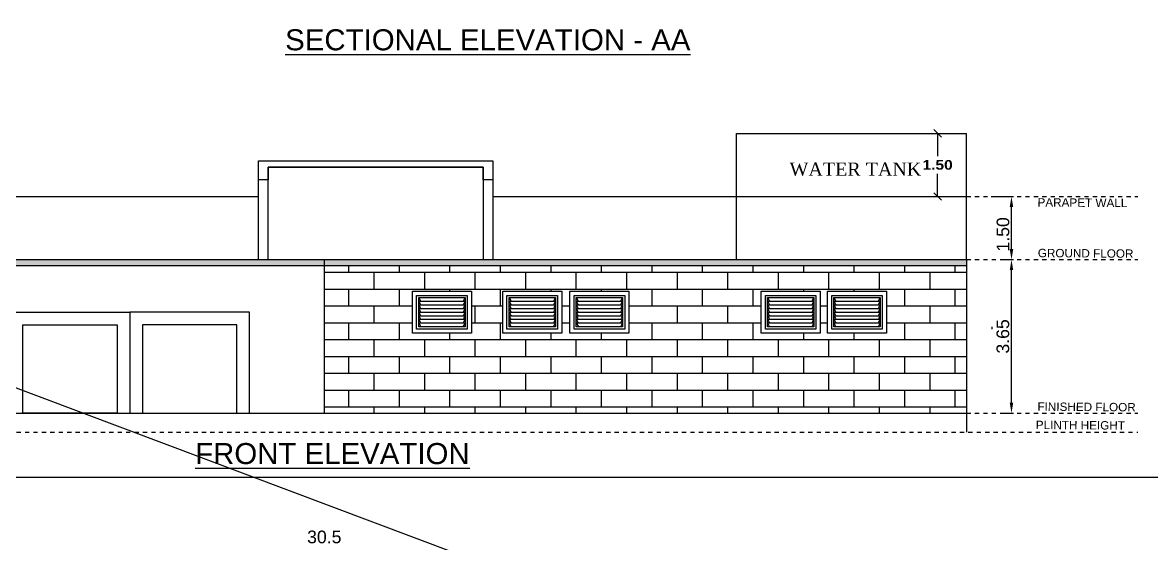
# Model space of a CAD drawing. Header units: metres. Extents: x 0 to 2048, y 111 to 219.
# Drawn here: x 1830.51 to 1857.32, y 179.44 to 191.82 of the extents above; entities that cross this region are included whole.
import ezdxf

# ---------------------------------------------------------------- set-up
doc = ezdxf.new("R2010")
doc.units = ezdxf.units.M
doc.header["$LTSCALE"] = 0.5
doc.header["$MEASUREMENT"] = 0
doc.header["$PDMODE"] = 3
doc.linetypes.add('( Dashed )', pattern=[0.75, 0.5, -0.25])
doc.layers.add('BLK_1_ROOF_WATER_TANK_HT', color=235, linetype='Continuous')
doc.layers.add('layout bou', color=1, linetype='Continuous', lineweight=60)
doc.layers.add('layout bou @ 1', color=1, linetype='Continuous', lineweight=60)
doc.styles.add('200LT_S', font='arial.ttf', dxfattribs={"height": 0.3})
doc.styles.add('HANDD', font='times.ttf', dxfattribs={"height": 6})
doc.styles.add('Isa-', font='times.ttf')
doc.styles.add('PATTA & SITE', font='arial.ttf', dxfattribs={"height": 1.5})
doc.styles.add('SITE', font='arial.ttf', dxfattribs={"height": 6})
doc.styles.get("Standard").update_dxf_attribs({"font": ''})
doc.styles.get('Standard').set_extended_font_data('Arial Black')
doc.dimstyles.new('Building Arrow', dxfattribs={"dimscale": 0, "dimtxt": 1, "dimasz": 1, "dimexe": 0.18, "dimexo": 0.0625, "dimgap": 0.09, "dimtad": 0, "dimdec": 1, "dimzin": 0, "dimdsep": 46, "dimtxsty": 'Standard', "dimcen": 0.09, "dimse1": 1, "dimse2": 1, "dimclrt": 7, "dimadec": 1, "dimazin": 0, "dimtfac": 1, "dimtdec": 1, "dimtofl": 0, "dimtmove": 0, "dimatfit": 3, "dimfxl": 0, "dimtolj": 1, "dimtzin": 0, "dimarcsym": 0})
doc.dimstyles.get("Standard").update_dxf_attribs({"dimtxt": 0.23, "dimasz": 0.18, "dimexe": 0.18, "dimexo": 0.0625, "dimgap": 0.09, "dimtad": 0, "dimtih": 1, "dimtoh": 1, "dimzin": 0, "dimdsep": 46, "dimtxsty": 'Standard', "dimblk": 'OBLIQUE', "dimcen": 0.09, "dimse1": 1, "dimse2": 1, "dimclrd": 1, "dimclrt": 3, "dimadec": 0, "dimazin": 0, "dimtfac": 1, "dimtofl": 0, "dimtmove": 0, "dimatfit": 3, "dimfxl": 0, "dimtolj": 1, "dimtzin": 0, "dimarcsym": 0})
doc.dimstyles.new('STANDARD$0', dxfattribs={"dimtxt": 0.5, "dimasz": 0.1, "dimexe": 2, "dimexo": 2, "dimgap": 0, "dimtad": 0, "dimzin": 0, "dimdsep": 46, "dimtxsty": 'Standard', "dimblk": 'OBLIQUE', "dimcen": -0.0625, "dimse1": 1, "dimse2": 1, "dimclrd": 3, "dimclre": 9, "dimadec": 0, "dimazin": 0, "dimtfac": 1, "dimtix": 1, "dimtofl": 0, "dimtmove": 2, "dimatfit": 3, "dimldrblk": 'OBLIQUE', "dimfxl": 0, "dimtolj": 1, "dimtzin": 0, "dimarcsym": 0})

# ---------------------------------------------------------------- blocks, each defined once
blk = doc.blocks.new('*D9')
at = {"layer": 'Defpoints', "color": 0, "lineweight": -3}
for p in [(1764.126, 208.032), (1764.126, 208.032), (1929.977, 145.704)]:
    blk.add_point(p, dxfattribs=at)
at = {"layer": 'layout bou', "color": 0, "lineweight": -2}
for p, q in [((1765.062, 207.68), (1845.087, 177.606)), ((1929.04, 146.056), (1849.016, 176.13))]:
    blk.add_line(p, q, dxfattribs=at)
at = {"layer": 'layout bou', "color": 0, "lineweight": -3}
for points in [[(1765.12, 207.836), (1765.003, 207.524), (1764.126, 208.032)], [(1929.099, 146.212), (1928.982, 145.9), (1929.977, 145.704)]]:
    blk.add_solid(points, dxfattribs=at)
at = {"layer": 'layout bou', "color": 7, "lineweight": 15, "insert": (1847.051, 176.868), "char_height": 1, "attachment_point": 5, "rotation": 339.4036}
blk.add_mtext('\\A1;177.2', dxfattribs=at)
blk = doc.blocks.new('_Oblique')
at = {"color": 0, "linetype": 'ByBlock', "lineweight": -2}
blk.add_line((-0.5, -0.5), (0.5, 0.5), dxfattribs=at)
blk = doc.blocks.new('*D71')
at = {"layer": 'BLK_1_ROOF_WATER_TANK_HT', "color": 7, "lineweight": -2}
for p, q in [((1852.243, 189.188), (1852.243, 188.646)), ((1852.243, 187.688), (1852.243, 188.229))]:
    blk.add_line(p, q, dxfattribs=at)
at = {"layer": 'Defpoints', "color": 0, "lineweight": -3}
for p in [(1852.243, 189.188), (1852.929, 189.188), (1852.929, 187.688)]:
    blk.add_point(p, dxfattribs=at)
at = {"layer": 'BLK_1_ROOF_WATER_TANK_HT', "color": 7, "lineweight": -2, "xscale": 0.18, "yscale": 0.18, "zscale": 0.18}
for p, rotation in [((1852.243, 189.188), 90), ((1852.243, 187.688), 270)]:
    blk.add_blockref('_Oblique', p, dxfattribs=dict(at, rotation=rotation))
at = {"layer": 'BLK_1_ROOF_WATER_TANK_HT', "color": 7, "lineweight": -3, "insert": (1852.243, 188.438), "char_height": 0.23, "attachment_point": 5}
blk.add_mtext('\\A1;1.50', dxfattribs=at)
blk = doc.blocks.new('*D111')
at = {"color": 3, "lineweight": -2, "ltscale": 2}
for p, q in [((0, 181.008), (995.278, 181.008)), ((1992.899, 181.008), (997.621, 181.008))]:
    blk.add_line(p, q, dxfattribs=at)
at = {"layer": 'Defpoints', "color": 0, "lineweight": -3, "ltscale": 2}
for p in [(0, 181.008), (1992.899, 181.008), (1992.899, 181.008)]:
    blk.add_point(p, dxfattribs=at)
at = {"color": 3, "lineweight": -2, "ltscale": 2, "xscale": 0.15, "yscale": 0.15, "zscale": 0.15, "rotation": 180}
blk.add_blockref('_Oblique', (0, 181.008), dxfattribs=at)
at = {"color": 3, "lineweight": -2, "ltscale": 2, "xscale": 0.15, "yscale": 0.15, "zscale": 0.15}
blk.add_blockref('_Oblique', (1992.899, 181.008), dxfattribs=at)
at = {"color": 0, "lineweight": -3, "ltscale": 2, "insert": (996.449, 181.008), "char_height": 0.5, "attachment_point": 5, "style": 'Isa-'}
blk.add_mtext('\\A1;3985.80', dxfattribs=at)

msp = doc.modelspace()

# ---------------------------------------------------------------- hatches: boundary and pattern name
at = {"lineweight": -3}
h = msp.add_hatch(color=256, dxfattribs=at)
h.dxf.hatch_style = 1
h.paths.add_polyline_path([(1852.92887, 186.03754), (1852.92887, 186.18754), (1822.42887, 186.18754), (1822.42887, 186.03754)])

# ---------------------------------------------------------------- linework, layer by layer
at = {"color": 0, "lineweight": -3}
for p, q in [((1847.46887, 189.18754), (1852.92887, 189.18754)), ((1847.46887, 186.18754), (1847.46887, 189.18754)), ((1852.92887, 186.18754), (1852.92887, 189.18754)), ((1836.11887, 186.18754), (1836.11887, 188.53754)), ((1841.67887, 188.53754), (1841.67887, 186.18754)), ((1836.34887, 186.18754), (1836.34887, 188.38754)), ((1841.44887, 188.38754), (1841.44887, 186.18754)), ((1822.42887, 187.68754), (1836.11887, 187.68754)), ((1841.67887, 187.68754), (1852.92887, 187.68754)), ((1852.92887, 186.03754), (1852.92887, 182.08754))]:
    msp.add_line(p, q, dxfattribs=at)
at = {"lineweight": -3}
for p, q in [((1836.11887, 188.53754), (1841.67887, 188.53754)), ((1836.11887, 188.08754), (1836.11887, 188.53754)), ((1836.11887, 188.53754), (1841.67887, 188.53754)), ((1841.67887, 188.53754), (1841.67887, 188.08754)), ((1836.34887, 188.38754), (1841.44887, 188.38754)), ((1841.44887, 188.38754), (1836.34887, 188.38754)), ((1836.34887, 188.38754), (1836.34887, 188.08754)), ((1841.44887, 188.08754), (1841.44887, 188.38754)), ((1836.34887, 188.08754), (1836.11887, 188.08754)), ((1841.67887, 188.08754), (1841.44887, 188.08754)), ((1839.77056, 185.43754), (1841.17056, 185.43754)), ((1839.77056, 184.43754), (1839.77056, 185.43754)), ((1839.87056, 185.33754), (1841.07056, 185.33754)), ((1839.87056, 184.53754), (1839.87056, 185.33754)), ((1839.92056, 185.28754), (1841.02056, 185.28754)), ((1839.92056, 184.58754), (1839.92056, 185.28754)), ((1841.02056, 185.28754), (1841.02056, 184.58754)), ((1841.07056, 185.33754), (1841.07056, 184.53754)), ((1841.17056, 185.43754), (1841.17056, 184.43754)), ((1841.9169, 185.43754), (1843.3169, 185.43754)), ((1841.9169, 184.43754), (1841.9169, 185.43754)), ((1842.0169, 185.33754), (1843.2169, 185.33754)), ((1842.0169, 184.53754), (1842.0169, 185.33754)), ((1842.0669, 185.28754), (1843.1669, 185.28754)), ((1842.0669, 184.58754), (1842.0669, 185.28754)), ((1843.1669, 185.28754), (1843.1669, 184.58754)), ((1843.2169, 185.33754), (1843.2169, 184.53754)), ((1843.3169, 185.43754), (1843.3169, 184.43754)), ((1843.51188, 185.43754), (1844.91188, 185.43754)), ((1843.51188, 184.43754), (1843.51188, 185.43754)), ((1843.61188, 185.33754), (1844.81188, 185.33754)), ((1843.61188, 184.53754), (1843.61188, 185.33754)), ((1843.66188, 185.28754), (1844.76188, 185.28754)), ((1843.66188, 184.58754), (1843.66188, 185.28754)), ((1844.76188, 185.28754), (1844.76188, 184.58754)), ((1844.81188, 185.33754), (1844.81188, 184.53754)), ((1844.91188, 185.43754), (1844.91188, 184.43754)), ((1848.05379, 185.43754), (1849.45379, 185.43754)), ((1848.05379, 184.43754), (1848.05379, 185.43754)), ((1848.15379, 185.33754), (1849.35379, 185.33754)), ((1848.15379, 184.53754), (1848.15379, 185.33754)), ((1848.20379, 185.28754), (1849.30379, 185.28754)), ((1848.20379, 184.58754), (1848.20379, 185.28754)), ((1849.30379, 185.28754), (1849.30379, 184.58754)), ((1849.35379, 185.33754), (1849.35379, 184.53754)), ((1849.45379, 185.43754), (1849.45379, 184.43754)), ((1849.62906, 185.43754), (1851.02906, 185.43754)), ((1849.62906, 184.43754), (1849.62906, 185.43754)), ((1849.72906, 185.33754), (1850.92906, 185.33754)), ((1849.72906, 184.53754), (1849.72906, 185.33754)), ((1849.77906, 185.28754), (1850.87906, 185.28754)), ((1849.77906, 184.58754), (1849.77906, 185.28754)), ((1850.87906, 185.28754), (1850.87906, 184.58754)), ((1850.92906, 185.33754), (1850.92906, 184.53754)), ((1851.02906, 185.43754), (1851.02906, 184.43754)), ((1841.17056, 184.43754), (1839.77056, 184.43754)), ((1841.07056, 184.53754), (1839.87056, 184.53754)), ((1841.02056, 184.58754), (1839.92056, 184.58754)), ((1843.3169, 184.43754), (1841.9169, 184.43754)), ((1843.2169, 184.53754), (1842.0169, 184.53754)), ((1843.1669, 184.58754), (1842.0669, 184.58754)), ((1844.91188, 184.43754), (1843.51188, 184.43754)), ((1844.81188, 184.53754), (1843.61188, 184.53754)), ((1844.76188, 184.58754), (1843.66188, 184.58754)), ((1849.45379, 184.43754), (1848.05379, 184.43754)), ((1849.35379, 184.53754), (1848.15379, 184.53754)), ((1849.30379, 184.58754), (1848.20379, 184.58754)), ((1851.02906, 184.43754), (1849.62906, 184.43754)), ((1850.92906, 184.53754), (1849.72906, 184.53754)), ((1850.87906, 184.58754), (1849.77906, 184.58754)), ((1853.52887, 184.59041), (1853.52887, 184.53754))]:
    msp.add_line(p, q, dxfattribs=at)
at = {"linetype": '( Dashed )', "lineweight": -3, "ltscale": 0.065}
for p, q in [((1852.92887, 187.68754), (1857.0015, 187.68754)), ((1852.92887, 186.18754), (1857.0015, 186.18754)), ((1852.92887, 182.53754), (1857.0015, 182.53754)), ((1821.77217, 182.08754), (1857.0015, 182.08754))]:
    msp.add_line(p, q, dxfattribs=at)
at = {"color": 252, "lineweight": -3}
for p, q in [((1853.51818, 187.68754), (1854.04714, 187.68754)), ((1853.8043, 186.18754), (1854.04714, 186.18754)), ((1853.99714, 186.18754), (1854.04714, 186.18754)), ((1853.8043, 182.53754), (1854.04714, 182.53754))]:
    msp.add_line(p, q, dxfattribs=at)
at = {"color": 7, "lineweight": -3}
for p, q in [((1853.99714, 186.43754), (1853.99714, 187.43754)), ((1853.99714, 182.78754), (1853.99714, 185.93754))]:
    msp.add_line(p, q, dxfattribs=at)
at = {"color": 8, "lineweight": -3}
for p, q in [((1822.42887, 186.18754), (1852.92887, 186.18754)), ((1852.92887, 186.03754), (1822.42887, 186.03754)), ((1837.67887, 186.18754), (1837.67887, 182.53754)), ((1852.92887, 186.18754), (1852.92887, 186.03754)), ((1830.22292, 184.93754), (1833.06089, 184.93754)), ((1835.89887, 184.93754), (1833.06089, 184.93754)), ((1833.06089, 184.93754), (1833.06089, 182.53754)), ((1833.06089, 184.93754), (1833.06089, 182.53754)), ((1835.89887, 182.53754), (1835.89887, 184.93754)), ((1830.52292, 184.63754), (1832.76089, 184.63754)), ((1830.52292, 182.53754), (1830.52292, 184.63754)), ((1832.76089, 184.63754), (1832.76089, 182.53754)), ((1835.59887, 184.63754), (1833.36089, 184.63754)), ((1833.36089, 184.63754), (1833.36089, 182.53754)), ((1835.59887, 182.53754), (1835.59887, 184.63754)), ((1822.42887, 182.53754), (1852.92887, 182.53754)), ((1830.11887, 182.53754), (1836.11887, 182.53754)), ((1832.76089, 182.53754), (1830.52292, 182.53754)), ((1833.36089, 182.53754), (1835.59887, 182.53754)), ((1836.34887, 182.53754), (1839.90887, 182.53754)), ((1840.13887, 182.53754), (1845.23887, 182.53754)), ((1845.46887, 182.53754), (1847.48159, 182.53754)), ((1847.69887, 182.53754), (1852.69887, 182.53754))]:
    msp.add_line(p, q, dxfattribs=at)
at = {"color": 28, "lineweight": -3}
for p, q in [((1838.26295, 185.88702), (1838.26295, 186.03754)), ((1839.46295, 185.88702), (1839.46295, 186.03754)), ((1840.66295, 185.88702), (1840.66295, 186.03754)), ((1841.86295, 185.88702), (1841.86295, 186.03754)), ((1843.06295, 185.88702), (1843.06295, 186.03754)), ((1844.26295, 185.88702), (1844.26295, 186.03754)), ((1845.46295, 185.88702), (1845.46295, 186.03754)), ((1846.66295, 185.88702), (1846.66295, 186.03754)), ((1847.86295, 185.88702), (1847.86295, 186.03754)), ((1849.06295, 185.88702), (1849.06295, 186.03754)), ((1850.26295, 185.88702), (1850.26295, 186.03754)), ((1851.46295, 185.88702), (1851.46295, 186.03754)), ((1852.66295, 185.88702), (1852.66295, 186.03754)), ((1837.67887, 185.88702), (1852.92887, 185.88702)), ((1838.86295, 185.48697), (1838.86295, 185.88702)), ((1840.06295, 185.48697), (1840.06295, 185.88702)), ((1841.26295, 185.48697), (1841.26295, 185.88702)), ((1842.46295, 185.48697), (1842.46295, 185.88702)), ((1843.66295, 185.48697), (1843.66295, 185.88702)), ((1844.86295, 185.48697), (1844.86295, 185.88702)), ((1846.06295, 185.48697), (1846.06295, 185.88702)), ((1847.26295, 185.48697), (1847.26295, 185.88702)), ((1848.46295, 185.48697), (1848.46295, 185.88702)), ((1849.66295, 185.48697), (1849.66295, 185.88702)), ((1850.86295, 185.48697), (1850.86295, 185.88702)), ((1852.06295, 185.48697), (1852.06295, 185.88702)), ((1837.67887, 185.48697), (1852.92887, 185.48697)), ((1838.26295, 185.08692), (1838.26295, 185.48697)), ((1839.46295, 185.08692), (1839.46295, 185.48697)), ((1840.66295, 185.43754), (1840.66295, 185.48697)), ((1841.86295, 185.08692), (1841.86295, 185.48697)), ((1843.06295, 185.43754), (1843.06295, 185.48697)), ((1844.26295, 185.43754), (1844.26295, 185.48697)), ((1845.46295, 185.08692), (1845.46295, 185.48697)), ((1846.66295, 185.08692), (1846.66295, 185.48697)), ((1847.86295, 185.08692), (1847.86295, 185.48697)), ((1849.06295, 185.43754), (1849.06295, 185.48697)), ((1850.26295, 185.43754), (1850.26295, 185.48697)), ((1851.46295, 185.08692), (1851.46295, 185.48697)), ((1852.66295, 185.08692), (1852.66295, 185.48697)), ((1837.67887, 185.08692), (1839.77056, 185.08692)), ((1838.86295, 184.68687), (1838.86295, 185.08692)), ((1841.17056, 185.08692), (1841.9169, 185.08692)), ((1841.26295, 184.68687), (1841.26295, 185.08692)), ((1843.3169, 185.08692), (1843.51188, 185.08692)), ((1844.91188, 185.08692), (1848.05379, 185.08692)), ((1846.06295, 184.68687), (1846.06295, 185.08692)), ((1847.26295, 184.68687), (1847.26295, 185.08692)), ((1849.45379, 185.08692), (1849.62906, 185.08692)), ((1851.02906, 185.08692), (1852.92887, 185.08692)), ((1852.06295, 184.68687), (1852.06295, 185.08692)), ((1837.67887, 184.68687), (1839.77056, 184.68687)), ((1838.26295, 184.28682), (1838.26295, 184.68687)), ((1839.46295, 184.28682), (1839.46295, 184.68687)), ((1840.66295, 184.28682), (1840.66295, 184.43754)), ((1841.17056, 184.68687), (1841.9169, 184.68687)), ((1841.86295, 184.28682), (1841.86295, 184.68687)), ((1843.06295, 184.28682), (1843.06295, 184.43754)), ((1843.3169, 184.68687), (1843.51188, 184.68687)), ((1844.26295, 184.28682), (1844.26295, 184.43754)), ((1844.91188, 184.68687), (1848.05379, 184.68687)), ((1845.46295, 184.28682), (1845.46295, 184.68687)), ((1846.66295, 184.28682), (1846.66295, 184.68687)), ((1847.86295, 184.28682), (1847.86295, 184.68687)), ((1849.06295, 184.28682), (1849.06295, 184.43754)), ((1849.45379, 184.68687), (1849.62906, 184.68687)), ((1850.26295, 184.28682), (1850.26295, 184.43754)), ((1851.02906, 184.68687), (1852.92887, 184.68687)), ((1851.46295, 184.28682), (1851.46295, 184.68687)), ((1852.66295, 184.28682), (1852.66295, 184.68687)), ((1837.67887, 184.28682), (1852.92887, 184.28682)), ((1838.86295, 183.88677), (1838.86295, 184.28682)), ((1840.06295, 183.88677), (1840.06295, 184.28682)), ((1841.26295, 183.88677), (1841.26295, 184.28682)), ((1842.46295, 183.88677), (1842.46295, 184.28682)), ((1843.66295, 183.88677), (1843.66295, 184.28682)), ((1844.86295, 183.88677), (1844.86295, 184.28682)), ((1846.06295, 183.88677), (1846.06295, 184.28682)), ((1847.26295, 183.88677), (1847.26295, 184.28682)), ((1848.46295, 183.88677), (1848.46295, 184.28682)), ((1849.66295, 183.88677), (1849.66295, 184.28682)), ((1850.86295, 183.88677), (1850.86295, 184.28682)), ((1852.06295, 183.88677), (1852.06295, 184.28682)), ((1837.67887, 183.88677), (1852.92887, 183.88677)), ((1838.26295, 183.48672), (1838.26295, 183.88677)), ((1839.46295, 183.48672), (1839.46295, 183.88677)), ((1840.66295, 183.48672), (1840.66295, 183.88677)), ((1841.86295, 183.48672), (1841.86295, 183.88677)), ((1843.06295, 183.48672), (1843.06295, 183.88677)), ((1844.26295, 183.48672), (1844.26295, 183.88677)), ((1845.46295, 183.48672), (1845.46295, 183.88677)), ((1846.66295, 183.48672), (1846.66295, 183.88677)), ((1847.86295, 183.48672), (1847.86295, 183.88677)), ((1849.06295, 183.48672), (1849.06295, 183.88677)), ((1850.26295, 183.48672), (1850.26295, 183.88677)), ((1851.46295, 183.48672), (1851.46295, 183.88677)), ((1852.66295, 183.48672), (1852.66295, 183.88677)), ((1837.67887, 183.48672), (1852.92887, 183.48672)), ((1838.86295, 183.08667), (1838.86295, 183.48672)), ((1840.06295, 183.08667), (1840.06295, 183.48672)), ((1841.26295, 183.08667), (1841.26295, 183.48672)), ((1842.46295, 183.08667), (1842.46295, 183.48672)), ((1843.66295, 183.08667), (1843.66295, 183.48672)), ((1844.86295, 183.08667), (1844.86295, 183.48672)), ((1846.06295, 183.08667), (1846.06295, 183.48672)), ((1847.26295, 183.08667), (1847.26295, 183.48672)), ((1848.46295, 183.08667), (1848.46295, 183.48672)), ((1849.66295, 183.08667), (1849.66295, 183.48672)), ((1850.86295, 183.08667), (1850.86295, 183.48672)), ((1852.06295, 183.08667), (1852.06295, 183.48672)), ((1837.67887, 183.08667), (1852.92887, 183.08667)), ((1838.26295, 182.68662), (1838.26295, 183.08667)), ((1839.46295, 182.68662), (1839.46295, 183.08667)), ((1840.66295, 182.68662), (1840.66295, 183.08667)), ((1841.86295, 182.68662), (1841.86295, 183.08667)), ((1843.06295, 182.68662), (1843.06295, 183.08667)), ((1844.26295, 182.68662), (1844.26295, 183.08667)), ((1845.46295, 182.68662), (1845.46295, 183.08667)), ((1846.66295, 182.68662), (1846.66295, 183.08667)), ((1847.86295, 182.68662), (1847.86295, 183.08667)), ((1849.06295, 182.68662), (1849.06295, 183.08667)), ((1850.26295, 182.68662), (1850.26295, 183.08667)), ((1851.46295, 182.68662), (1851.46295, 183.08667)), ((1852.66295, 182.68662), (1852.66295, 183.08667)), ((1837.67887, 182.68662), (1852.92887, 182.68662)), ((1838.86295, 182.53754), (1838.86295, 182.68662)), ((1840.06295, 182.53754), (1840.06295, 182.68662)), ((1841.26295, 182.53754), (1841.26295, 182.68662)), ((1842.46295, 182.53754), (1842.46295, 182.68662)), ((1843.66295, 182.53754), (1843.66295, 182.68662)), ((1844.86295, 182.53754), (1844.86295, 182.68662)), ((1846.06295, 182.53754), (1846.06295, 182.68662)), ((1847.26295, 182.53754), (1847.26295, 182.68662)), ((1848.46295, 182.53754), (1848.46295, 182.68662)), ((1849.66295, 182.53754), (1849.66295, 182.68662)), ((1850.86295, 182.53754), (1850.86295, 182.68662)), ((1852.06295, 182.53754), (1852.06295, 182.68662))]:
    msp.add_line(p, q, dxfattribs=at)
at = {"color": 52, "lineweight": -3}
for p, q in [((1839.92056, 185.28754), (1839.9666, 185.20116)), ((1841.02056, 185.28754), (1840.97453, 185.20116)), ((1842.0669, 185.28754), (1842.11294, 185.20116)), ((1843.1669, 185.28754), (1843.12087, 185.20116)), ((1843.66188, 185.28754), (1843.70791, 185.20116)), ((1844.76188, 185.28754), (1844.71584, 185.20116)), ((1848.20379, 185.28754), (1848.24983, 185.20116)), ((1849.30379, 185.28754), (1849.25775, 185.20116)), ((1849.77906, 185.28754), (1849.8251, 185.20116)), ((1850.87906, 185.28754), (1850.83303, 185.20116)), ((1839.92056, 185.20116), (1839.9666, 185.11478)), ((1839.92056, 185.20116), (1841.02056, 185.20116)), ((1839.92056, 185.11478), (1839.9666, 185.0284)), ((1839.92056, 185.11478), (1841.02056, 185.11478)), ((1839.92056, 185.0284), (1839.9666, 184.94202)), ((1839.92056, 185.0284), (1841.02056, 185.0284)), ((1841.02056, 185.20116), (1840.97453, 185.11478)), ((1841.02056, 185.11478), (1840.97453, 185.0284)), ((1841.02056, 185.0284), (1840.97453, 184.94202)), ((1842.0669, 185.20116), (1842.11294, 185.11478)), ((1842.0669, 185.20116), (1843.1669, 185.20116)), ((1842.0669, 185.11478), (1842.11294, 185.0284)), ((1842.0669, 185.11478), (1843.1669, 185.11478)), ((1842.0669, 185.0284), (1842.11294, 184.94202)), ((1842.0669, 185.0284), (1843.1669, 185.0284)), ((1843.1669, 185.20116), (1843.12087, 185.11478)), ((1843.1669, 185.11478), (1843.12087, 185.0284)), ((1843.1669, 185.0284), (1843.12087, 184.94202)), ((1843.66188, 185.20116), (1843.70791, 185.11478)), ((1843.66188, 185.20116), (1844.76188, 185.20116)), ((1843.66188, 185.11478), (1843.70791, 185.0284)), ((1843.66188, 185.11478), (1844.76188, 185.11478)), ((1843.66188, 185.0284), (1843.70791, 184.94202)), ((1843.66188, 185.0284), (1844.76188, 185.0284)), ((1844.76188, 185.20116), (1844.71584, 185.11478)), ((1844.76188, 185.11478), (1844.71584, 185.0284)), ((1844.76188, 185.0284), (1844.71584, 184.94202)), ((1848.20379, 185.20116), (1848.24983, 185.11478)), ((1848.20379, 185.20116), (1849.30379, 185.20116)), ((1848.20379, 185.11478), (1848.24983, 185.0284)), ((1848.20379, 185.11478), (1849.30379, 185.11478)), ((1848.20379, 185.0284), (1848.24983, 184.94202)), ((1848.20379, 185.0284), (1849.30379, 185.0284)), ((1849.30379, 185.20116), (1849.25775, 185.11478)), ((1849.30379, 185.11478), (1849.25775, 185.0284)), ((1849.30379, 185.0284), (1849.25775, 184.94202)), ((1849.77906, 185.20116), (1849.8251, 185.11478)), ((1849.77906, 185.20116), (1850.87906, 185.20116)), ((1849.77906, 185.11478), (1849.8251, 185.0284)), ((1849.77906, 185.11478), (1850.87906, 185.11478)), ((1849.77906, 185.0284), (1849.8251, 184.94202)), ((1849.77906, 185.0284), (1850.87906, 185.0284)), ((1850.87906, 185.20116), (1850.83303, 185.11478)), ((1850.87906, 185.11478), (1850.83303, 185.0284)), ((1850.87906, 185.0284), (1850.83303, 184.94202)), ((1839.92056, 184.94202), (1839.9666, 184.85565)), ((1839.92056, 184.94202), (1841.02056, 184.94202)), ((1839.92056, 184.85565), (1839.95686, 184.78754)), ((1839.92056, 184.85565), (1841.02056, 184.85565)), ((1839.92056, 184.76927), (1839.9666, 184.68289)), ((1839.92056, 184.76927), (1841.02056, 184.76927)), ((1841.02056, 184.94202), (1840.97453, 184.85565)), ((1841.02056, 184.76927), (1840.97453, 184.68289)), ((1841.02056, 184.85565), (1840.98426, 184.78754)), ((1842.0669, 184.94202), (1842.11294, 184.85565)), ((1842.0669, 184.94202), (1843.1669, 184.94202)), ((1842.0669, 184.85565), (1842.10321, 184.78754)), ((1842.0669, 184.85565), (1843.1669, 184.85565)), ((1842.0669, 184.76927), (1842.11294, 184.68289)), ((1842.0669, 184.76927), (1843.1669, 184.76927)), ((1843.1669, 184.94202), (1843.12087, 184.85565)), ((1843.1669, 184.76927), (1843.12087, 184.68289)), ((1843.1669, 184.85565), (1843.1306, 184.78754)), ((1843.66188, 184.94202), (1843.70791, 184.85565)), ((1843.66188, 184.94202), (1844.76188, 184.94202)), ((1843.66188, 184.85565), (1843.69818, 184.78754)), ((1843.66188, 184.85565), (1844.76188, 184.85565)), ((1843.66188, 184.76927), (1843.70791, 184.68289)), ((1843.66188, 184.76927), (1844.76188, 184.76927)), ((1844.76188, 184.94202), (1844.71584, 184.85565)), ((1844.76188, 184.76927), (1844.71584, 184.68289)), ((1844.76188, 184.85565), (1844.72558, 184.78754)), ((1848.20379, 184.94202), (1848.24983, 184.85565)), ((1848.20379, 184.94202), (1849.30379, 184.94202)), ((1848.20379, 184.85565), (1848.24009, 184.78754)), ((1848.20379, 184.85565), (1849.30379, 184.85565)), ((1848.20379, 184.76927), (1848.24983, 184.68289)), ((1848.20379, 184.76927), (1849.30379, 184.76927)), ((1849.30379, 184.94202), (1849.25775, 184.85565)), ((1849.30379, 184.76927), (1849.25775, 184.68289)), ((1849.30379, 184.85565), (1849.26749, 184.78754)), ((1849.77906, 184.94202), (1849.8251, 184.85565)), ((1849.77906, 184.94202), (1850.87906, 184.94202)), ((1849.77906, 184.85565), (1849.81536, 184.78754)), ((1849.77906, 184.85565), (1850.87906, 184.85565)), ((1849.77906, 184.76927), (1849.8251, 184.68289)), ((1849.77906, 184.76927), (1850.87906, 184.76927)), ((1850.87906, 184.94202), (1850.83303, 184.85565)), ((1850.87906, 184.76927), (1850.83303, 184.68289)), ((1850.87906, 184.85565), (1850.84276, 184.78754)), ((1839.92056, 184.68289), (1839.97138, 184.58754)), ((1839.92056, 184.68289), (1841.02056, 184.68289)), ((1841.02056, 184.68289), (1840.96974, 184.58754)), ((1842.0669, 184.68289), (1842.11773, 184.58754)), ((1842.0669, 184.68289), (1843.1669, 184.68289)), ((1843.1669, 184.68289), (1843.11608, 184.58754)), ((1843.66188, 184.68289), (1843.7127, 184.58754)), ((1843.66188, 184.68289), (1844.76188, 184.68289)), ((1844.76188, 184.68289), (1844.71106, 184.58754)), ((1848.20379, 184.68289), (1848.25461, 184.58754)), ((1848.20379, 184.68289), (1849.30379, 184.68289)), ((1849.30379, 184.68289), (1849.25297, 184.58754)), ((1849.77906, 184.68289), (1849.82988, 184.58754)), ((1849.77906, 184.68289), (1850.87906, 184.68289)), ((1850.87906, 184.68289), (1850.82824, 184.58754))]:
    msp.add_line(p, q, dxfattribs=at)
at = {"color": 7, "lineweight": -3}
for points in [[(1853.95547, 187.43754), (1854.03881, 187.43754), (1853.99714, 187.68754)], [(1853.95547, 186.43754), (1854.03881, 186.43754), (1853.99714, 186.18754)], [(1853.95547, 185.93754), (1854.03881, 185.93754), (1853.99714, 186.18754)], [(1853.95547, 182.78754), (1854.03881, 182.78754), (1853.99714, 182.53754)]]:
    msp.add_solid(points, dxfattribs=at)

# ---------------------------------------------------------------- texts
for s, height, style, p in [('%%USECTIONAL ELEVATION - AA', 0.5, 'SITE', (1836.74894, 191.16175)), ('WATER TANK', 0.314977, 'HANDD', (1848.72564, 188.17961)), ('%%UFRONT ELEVATION', 0.5, 'SITE', (1834.61161, 181.3289))]:
    msp.add_text(s, height=height, dxfattribs=dict(at, style=style)).set_placement(p)
at = {"lineweight": -3, "style": 'PATTA & SITE'}
for s, p in [('PARAPET WALL', (1854.61519, 187.44931)), ('GROUND FLOOR', (1854.62182, 186.24574)), ('FINISHED FLOOR', (1854.61381, 182.59579)), ('PLINTH HEIGHT', (1854.57393, 182.16111))]:
    msp.add_text(s, height=0.1991007, rotation=359.619539, dxfattribs=at).set_placement(p)
at = {"lineweight": -3, "char_height": 0.3, "attachment_point": 5, "rotation": 90, "style": '200LT_S'}
for s, insert in [('1.50', (1853.79653, 186.78754)), ('3.65', (1853.79386, 184.36254))]:
    msp.add_mtext(s, dxfattribs=dict(at, insert=insert))
at = {"lineweight": -3, "insert": (1837.67887, 179.59564), "char_height": 0.3, "attachment_point": 5, "style": '200LT_S'}
msp.add_mtext('30.5', dxfattribs=at)

# ---------------------------------------------------------------- dimensions: what is measured, and where the dimension line sits
at = {"color": 7, "lineweight": -3, "ltscale": 2}
dim = msp.add_aligned_dim(p1=(0, 181.00831), p2=(1992.89889, 181.00832), distance=0, dimstyle='STANDARD$0', override={"dimasz": 0.15, "dimlfac": 2, "dimtxsty": 'Isa-', "dimfxlon": 1}, dxfattribs=at)
dim.commit()
dim.dimension.update_dxf_attribs({"geometry": '*D111', "text_midpoint": (996.44944, 181.00832)})
at = {"layer": 'BLK_1_ROOF_WATER_TANK_HT', "lineweight": -3}
dim = msp.add_linear_dim(base=(1852.24291, 189.18754), p1=(1852.92887, 187.68754), p2=(1852.92887, 189.18754), angle=90, dimstyle='Standard', override={"dimscale": 1, "dimclrd": 7, "dimclrt": 7}, dxfattribs=at)
dim.commit()
dim.dimension.update_dxf_attribs({"geometry": '*D71', "text_midpoint": (1852.24291, 188.43754)})
at = {"layer": 'layout bou @ 1', "color": 8, "lineweight": 15}
dim = msp.add_aligned_dim(p1=(1929.97654, 145.70445), p2=(1764.12569, 208.03165), distance=0, dimstyle='Building Arrow', override={"dimscale": 1, "dimtix": 0, "dimtofl": 0, "dimtmove": 0, "dimatfit": 3}, dxfattribs=at)
dim.commit()
dim.dimension.update_dxf_attribs({"geometry": '*D9', "text_midpoint": (1847.05112, 176.86805)})

doc.saveas('drawing.dxf')
